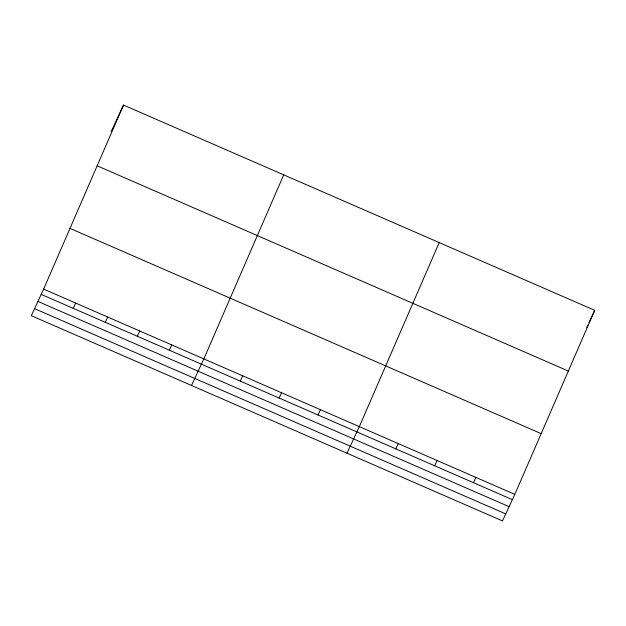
<?xml version="1.0" encoding="UTF-8"?>
<svg xmlns="http://www.w3.org/2000/svg" width="626" height="626" viewBox="0 0 626 626"><rect width="100%" height="100%" fill="white"/><g stroke="black" fill="none" stroke-linecap="round" stroke-linejoin="round"><path stroke-width="0.94" d="M43.632 289.118L123.51 105.066L594.7 310.316L514.822 494.36L502.49 520.934L31.3 315.684L43.632 289.118L514.822 494.36M283.719 174.85L203.833 358.901L191.501 385.467M439.209 242.583L359.332 426.635L346.992 453.201M111.178 131.64L123.51 105.066M73.226 308.344L75.676 303.078M105.27 322.304L107.711 317.03M137.305 336.256L139.754 330.99M169.349 350.216L171.798 344.942M240.267 381.101L242.708 375.835M279.133 398.034L281.583 392.768M318.008 414.968L320.457 409.701M395.757 448.834L398.199 443.568M434.632 465.767L437.073 460.501M473.499 482.701L475.948 477.435M586.75 327.437L587.869 325.027M588.988 322.609L592.251 315.582M592.665 314.706L594.7 310.316M97.155 165.804L568.338 371.046M69.995 228.38L541.177 433.63M41.183 294.384L512.373 499.634M37.928 301.419L509.11 506.661M34.563 308.657L505.753 513.907"/></g></svg>
